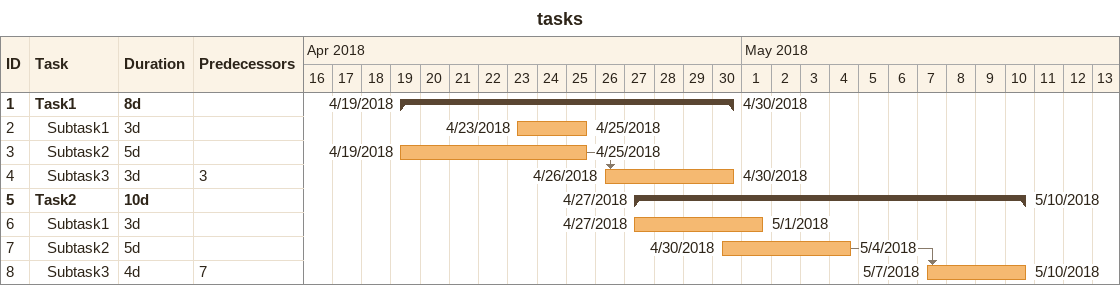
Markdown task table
tasks

| ID | Level | Task | Duration | Start | Finish | Predecessors |
|---|---|---|---|---|---|---|
| 1 | 1 | **Task1** | 8d | 2018-04-19 | 2018-04-30 |  |
| 2 | 2 | Subtask1 | 3d | 2018-04-23 | 2018-04-25 |  |
| 3 | 2 | Subtask2 | 5d | 2018-04-19 | 2018-04-25 |  |
| 4 | 2 | Subtask3 | 3d | 2018-04-26 | 2018-04-30 | 3 |
| 5 | 1 | **Task2** | 10d | 2018-04-27 | 2018-05-10 |  |
| 6 | 2 | Subtask1 | 3d | 2018-04-27 | 2018-05-01 |  |
| 7 | 2 | Subtask2 | 5d | 2018-04-30 | 2018-05-04 |  |
| 8 | 2 | Subtask3 | 4d | 2018-05-07 | 2018-05-10 | 7 |
